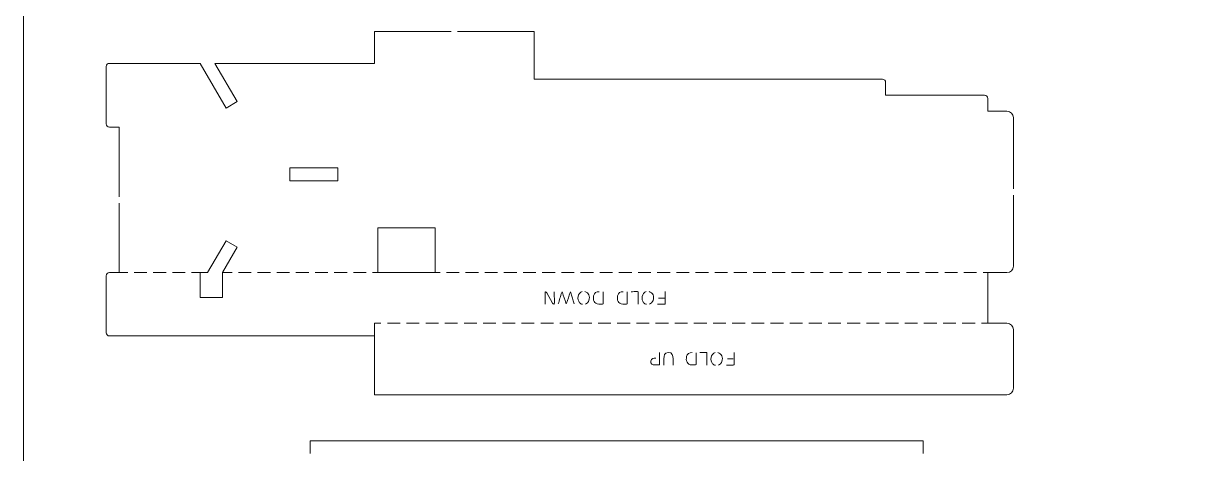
# Model space of a CAD drawing. Header units: centimetres. Extents: x -22.9 to 22.9, y -22.9 to 22.9.
# Drawn here: x -22.86 to -4.56, y -9.45 to -2.71 of the extents above; entities that cross this region are included whole.
import ezdxf

# ---------------------------------------------------------------- set-up
doc = ezdxf.new("R2010")
doc.units = ezdxf.units.CM
doc.header["$MEASUREMENT"] = 0
doc.layers.add('cut', color=7, linetype='Continuous')

msp = doc.modelspace()

# ---------------------------------------------------------------- linework, layer by layer
at = {"layer": 'cut', "color": 1, "lineweight": 0}
for points, knots in [([(-22.86, -22.86), (-22.86, -22.86), (22.86, -22.86), (22.86, -22.86), (22.86, -22.86), (22.86, -22.86), (22.86, 22.86), (22.86, 22.86), (22.86, 22.86), (22.86, 22.86), (-22.86, 22.86), (-22.86, 22.86), (-22.86, 22.86), (-22.86, 22.86), (-22.86, -22.86), (-22.86, -22.86)], [0, 0, 0, 0, 0.2, 0.2, 0.2, 0.2, 0.4, 0.4, 0.4, 0.4, 0.6, 0.6, 0.6, 0.6, 1, 1, 1, 1]), ([(-17.31169, -6.61744), (-17.31169, -6.61744), (-16.41169, -6.61744), (-16.41169, -6.61744), (-16.41169, -6.61744), (-16.41169, -6.61744), (-16.41169, -5.91744), (-16.41169, -5.91744), (-16.41169, -5.91744), (-16.41169, -5.91744), (-17.31169, -5.91744), (-17.31169, -5.91744), (-17.31169, -5.91744), (-17.31169, -5.91744), (-17.31169, -6.61744), (-17.31169, -6.61744)], [0, 0, 0, 0, 0.2, 0.2, 0.2, 0.2, 0.4, 0.4, 0.4, 0.4, 0.6, 0.6, 0.6, 0.6, 1, 1, 1, 1]), ([(-14.54916, -6.91681), (-14.54916, -6.91681), (-14.54771, -7.09323), (-14.54771, -7.09323), (-14.54771, -7.09323), (-14.54753, -7.1144), (-14.56401, -7.11377), (-14.57491, -7.09429), (-14.57491, -7.09429), (-14.57491, -7.09429), (-14.66603, -6.93184), (-14.66603, -6.93184), (-14.66603, -6.93184), (-14.67693, -6.9124), (-14.69344, -6.91177), (-14.69327, -6.9329), (-14.69327, -6.9329), (-14.69327, -6.9329), (-14.69182, -7.10936), (-14.69182, -7.10936)], [0, 0, 0, 0, 0.16666667, 0.16666667, 0.16666667, 0.16666667, 0.33333333, 0.33333333, 0.33333333, 0.33333333, 0.5, 0.5, 0.5, 0.5, 0.66666667, 0.66666667, 0.66666667, 0.66666667, 1, 1, 1, 1]), ([(-14.23977, -7.10593), (-14.2566, -7.0466), (-14.27343, -6.98722), (-14.29025, -6.92789), (-14.29025, -6.92789), (-14.29382, -6.91533), (-14.29643, -6.91829), (-14.29971, -6.92842), (-14.29971, -6.92842), (-14.31809, -6.98454), (-14.33647, -7.04071), (-14.35481, -7.09683), (-14.35481, -7.09683), (-14.35901, -7.1096), (-14.36204, -7.1077), (-14.36585, -7.0963), (-14.36585, -7.0963), (-14.38462, -7.04018), (-14.40339, -6.98401), (-14.42219, -6.92789), (-14.42219, -6.92789), (-14.42569, -6.91745), (-14.42833, -6.91399), (-14.43232, -6.92736), (-14.43232, -6.92736), (-14.45031, -6.9874), (-14.4683, -7.04748), (-14.48626, -7.10752)], [0, 0, 0, 0, 0.125, 0.125, 0.125, 0.125, 0.25, 0.25, 0.25, 0.25, 0.375, 0.375, 0.375, 0.375, 0.5, 0.5, 0.5, 0.5, 0.625, 0.625, 0.625, 0.625, 0.75, 0.75, 0.75, 0.75, 1, 1, 1, 1]), ([(-14.10819, -7.11306), (-14.1254, -7.10936), (-14.14085, -7.10202), (-14.15249, -7.08847), (-14.15249, -7.08847), (-14.19811, -7.03545), (-14.18248, -6.93579), (-14.11157, -6.91307)], [0, 0, 0, 0, 0.33333333, 0.33333333, 0.33333333, 0.33333333, 1, 1, 1, 1]), ([(-14.06878, -6.91307), (-14.0414, -6.91991), (-14.01699, -6.93978), (-14.00602, -6.96602), (-14.00602, -6.96602), (-13.98496, -7.01651), (-14.00708, -7.09373), (-14.06236, -7.11144)], [0, 0, 0, 0, 0.33333333, 0.33333333, 0.33333333, 0.33333333, 1, 1, 1, 1]), ([(-13.84515, -6.91618), (-13.892, -6.91618), (-13.92164, -6.93237), (-13.9324, -6.97925), (-13.9324, -6.97925), (-13.94693, -7.04282), (-13.92573, -7.10876), (-13.85355, -7.10943), (-13.85355, -7.10943), (-13.83411, -7.1096), (-13.81467, -7.10981), (-13.79524, -7.10999), (-13.79524, -7.10999), (-13.78222, -7.1101), (-13.78423, -7.10332), (-13.78423, -7.0926), (-13.78423, -7.0926), (-13.78423, -7.0352), (-13.78423, -6.97784), (-13.78423, -6.92044)], [0, 0, 0, 0, 0.16666667, 0.16666667, 0.16666667, 0.16666667, 0.33333333, 0.33333333, 0.33333333, 0.33333333, 0.5, 0.5, 0.5, 0.5, 0.66666667, 0.66666667, 0.66666667, 0.66666667, 1, 1, 1, 1]), ([(-13.46938, -6.91618), (-13.51619, -6.91618), (-13.54586, -6.93237), (-13.55658, -6.97925), (-13.55658, -6.97925), (-13.57115, -7.04282), (-13.54991, -7.10876), (-13.47774, -7.10943), (-13.47774, -7.10943), (-13.4583, -7.1096), (-13.43886, -7.10981), (-13.41942, -7.10999), (-13.41942, -7.10999), (-13.4064, -7.1101), (-13.40842, -7.10332), (-13.40842, -7.0926), (-13.40842, -7.0926), (-13.40842, -7.0352), (-13.40842, -6.97784), (-13.40842, -6.92044)], [0, 0, 0, 0, 0.16666667, 0.16666667, 0.16666667, 0.16666667, 0.33333333, 0.33333333, 0.33333333, 0.33333333, 0.5, 0.5, 0.5, 0.5, 0.66666667, 0.66666667, 0.66666667, 0.66666667, 1, 1, 1, 1]), ([(-13.237, -7.1114), (-13.237, -7.05083), (-13.237, -6.99022), (-13.237, -6.92962), (-13.237, -6.92962), (-13.237, -6.92069), (-13.23619, -6.91466), (-13.24653, -6.91476), (-13.24653, -6.91476), (-13.27986, -6.91508), (-13.31324, -6.9154), (-13.34661, -6.91572)], [0, 0, 0, 0, 0.25, 0.25, 0.25, 0.25, 0.5, 0.5, 0.5, 0.5, 1, 1, 1, 1]), ([(-13.10517, -7.11306), (-13.12238, -7.10936), (-13.13783, -7.10202), (-13.14948, -7.08847), (-13.14948, -7.08847), (-13.19509, -7.03545), (-13.17946, -6.93579), (-13.10852, -6.91307)], [0, 0, 0, 0, 0.33333333, 0.33333333, 0.33333333, 0.33333333, 1, 1, 1, 1]), ([(-13.06576, -6.91307), (-13.03839, -6.91991), (-13.01397, -6.93978), (-13.003, -6.96602), (-13.003, -6.96602), (-12.98194, -7.01651), (-13.00403, -7.09373), (-13.05934, -7.11144)], [0, 0, 0, 0, 0.33333333, 0.33333333, 0.33333333, 0.33333333, 1, 1, 1, 1]), ([(-12.81367, -6.91522), (-12.81363, -6.97809), (-12.81356, -7.04092), (-12.81349, -7.10375), (-12.81349, -7.10375), (-12.81349, -7.11144), (-12.81864, -7.11094), (-12.82492, -7.11094), (-12.82492, -7.11094), (-12.86108, -7.11094), (-12.89728, -7.11094), (-12.93347, -7.11094)], [0, 0, 0, 0, 0.25, 0.25, 0.25, 0.25, 0.5, 0.5, 0.5, 0.5, 1, 1, 1, 1]), ([(-12.90229, -7.86913), (-12.90229, -7.92865), (-12.90229, -7.9882), (-12.90229, -8.04771), (-12.90229, -8.04771), (-12.90229, -8.06059), (-12.9019, -8.06249), (-12.91513, -8.06267), (-12.91513, -8.06267), (-12.93562, -8.06299), (-12.95608, -8.0633), (-12.97658, -8.06362), (-12.97658, -8.06362), (-12.99323, -8.06387), (-13.01009, -8.06172), (-13.02145, -8.05215), (-13.02145, -8.05215), (-13.04989, -8.02827), (-13.0429, -7.97137), (-13.00494, -7.96079), (-13.00494, -7.96079), (-12.99094, -7.95687), (-12.97549, -7.95842), (-12.96109, -7.95842)], [0, 0, 0, 0, 0.14285714, 0.14285714, 0.14285714, 0.14285714, 0.28571429, 0.28571429, 0.28571429, 0.28571429, 0.42857143, 0.42857143, 0.42857143, 0.42857143, 0.57142857, 0.57142857, 0.57142857, 0.57142857, 0.71428571, 0.71428571, 0.71428571, 0.71428571, 1, 1, 1, 1]), ([(-12.689, -8.06436), (-12.689, -8.03173), (-12.689, -7.99913), (-12.689, -7.9665), (-12.689, -7.9665), (-12.689, -7.91376), (-12.6994, -7.86695), (-12.76438, -7.8692), (-12.76438, -7.8692), (-12.82457, -7.87129), (-12.83229, -7.91683), (-12.83229, -7.96491), (-12.83229, -7.96491), (-12.83229, -7.99843), (-12.83229, -8.03194), (-12.83229, -8.06542)], [0, 0, 0, 0, 0.2, 0.2, 0.2, 0.2, 0.4, 0.4, 0.4, 0.4, 0.6, 0.6, 0.6, 0.6, 1, 1, 1, 1]), ([(-12.3903, -7.86913), (-12.43711, -7.86913), (-12.46678, -7.88533), (-12.47751, -7.93221), (-12.47751, -7.93221), (-12.49208, -7.99578), (-12.47084, -8.06172), (-12.39869, -8.06239), (-12.39869, -8.06239), (-12.37922, -8.06256), (-12.35982, -8.06277), (-12.34035, -8.06295), (-12.34035, -8.06295), (-12.32733, -8.06306), (-12.32934, -8.05628), (-12.32934, -8.04556), (-12.32934, -8.04556), (-12.32934, -7.98816), (-12.32934, -7.9308), (-12.32934, -7.8734)], [0, 0, 0, 0, 0.16666667, 0.16666667, 0.16666667, 0.16666667, 0.33333333, 0.33333333, 0.33333333, 0.33333333, 0.5, 0.5, 0.5, 0.5, 0.66666667, 0.66666667, 0.66666667, 0.66666667, 1, 1, 1, 1]), ([(-12.15792, -8.06577), (-12.15792, -8.00517), (-12.15792, -7.94459), (-12.15792, -7.88399), (-12.15792, -7.88399), (-12.15792, -7.87506), (-12.15715, -7.86903), (-12.16748, -7.86913), (-12.16748, -7.86913), (-12.20082, -7.86945), (-12.23419, -7.86977), (-12.26753, -7.87009)], [0, 0, 0, 0, 0.25, 0.25, 0.25, 0.25, 0.5, 0.5, 0.5, 0.5, 1, 1, 1, 1]), ([(-12.02613, -8.06909), (-12.04334, -8.06538), (-12.05876, -8.05808), (-12.07043, -8.0445), (-12.07043, -8.0445), (-12.11605, -7.99148), (-12.10042, -7.89185), (-12.02948, -7.86913)], [0, 0, 0, 0, 0.33333333, 0.33333333, 0.33333333, 0.33333333, 1, 1, 1, 1]), ([(-11.98672, -7.86913), (-11.95935, -7.87594), (-11.93493, -7.8958), (-11.92396, -7.92205), (-11.92396, -7.92205), (-11.90287, -7.97253), (-11.92502, -8.04976), (-11.9803, -8.06747)], [0, 0, 0, 0, 0.33333333, 0.33333333, 0.33333333, 0.33333333, 1, 1, 1, 1]), ([(-11.73466, -7.86913), (-11.73459, -7.93196), (-11.73452, -7.99479), (-11.73445, -8.05762), (-11.73445, -8.05762), (-11.73445, -8.06531), (-11.7396, -8.06482), (-11.74588, -8.06482), (-11.74588, -8.06482), (-11.78204, -8.06482), (-11.81823, -8.06482), (-11.85439, -8.06482)], [0, 0, 0, 0, 0.25, 0.25, 0.25, 0.25, 0.5, 0.5, 0.5, 0.5, 1, 1, 1, 1])]:
    msp.add_open_spline(points, degree=3, knots=knots, dxfattribs=at)
for points in [[(-17.36164, -2.83817), (-17.36164, -2.83817), (-16.16167, -2.83817), (-16.16167, -2.83817)], [(-17.36164, -3.33816), (-17.36164, -3.33816), (-17.36164, -2.83817), (-17.36164, -2.83817)], [(-16.06166, -2.83817), (-16.06166, -2.83817), (-14.86165, -2.83817), (-14.86165, -2.83817)], [(-14.86165, -2.83817), (-14.86165, -2.83817), (-14.86165, -3.58814), (-14.86165, -3.58814)], [(-21.51166, -3.33816), (-21.53928, -3.33816), (-21.56166, -3.36053), (-21.56166, -3.38815)], [(-21.56166, -3.38815), (-21.56166, -3.38815), (-21.56166, -4.28816), (-21.56166, -4.28816)], [(-20.0915, -3.33816), (-20.0915, -3.33816), (-21.51166, -3.33816), (-21.51166, -3.33816)], [(-20.0915, -3.33816), (-20.0915, -3.33816), (-19.68734, -4.03814), (-19.68734, -4.03814)], [(-19.86055, -3.33816), (-19.86055, -3.33816), (-19.51414, -3.93813), (-19.51414, -3.93813)], [(-17.36164, -3.33816), (-17.36164, -3.33816), (-19.86055, -3.33816), (-19.86055, -3.33816)], [(-14.86165, -3.58814), (-14.86165, -3.58814), (-9.41165, -3.58814), (-9.41165, -3.58814)], [(-9.36167, -3.63816), (-9.36167, -3.61054), (-9.38407, -3.58814), (-9.41165, -3.58814)], [(-9.36167, -3.63816), (-9.36167, -3.63816), (-9.36167, -3.83815), (-9.36167, -3.83815)], [(-7.81167, -3.83815), (-7.81167, -3.83815), (-9.36167, -3.83815), (-9.36167, -3.83815)], [(-7.76168, -3.88814), (-7.76168, -3.86052), (-7.78404, -3.83815), (-7.81167, -3.83815)], [(-19.68734, -4.03814), (-19.68734, -4.03814), (-19.51414, -3.93813), (-19.51414, -3.93813)], [(-7.76168, -4.08813), (-7.76168, -4.08813), (-7.76168, -3.88814), (-7.76168, -3.88814)], [(-7.46168, -4.08813), (-7.46168, -4.08813), (-7.76168, -4.08813), (-7.76168, -4.08813)], [(-7.36166, -4.18814), (-7.36166, -4.1329), (-7.40643, -4.08813), (-7.46168, -4.08813)], [(-7.36166, -5.30282), (-7.36166, -5.30282), (-7.36166, -4.18814), (-7.36166, -4.18814)], [(-21.56166, -4.28816), (-21.56166, -4.31574), (-21.53928, -4.33815), (-21.51166, -4.33815)], [(-21.36166, -4.33815), (-21.36166, -4.33815), (-21.51166, -4.33815), (-21.51166, -4.33815)], [(-21.36166, -5.42781), (-21.36166, -5.42781), (-21.36166, -4.33815), (-21.36166, -4.33815)], [(-18.68668, -4.97777), (-18.68668, -4.97777), (-18.68668, -5.17779), (-18.68668, -5.17779)], [(-17.93667, -4.97777), (-17.93667, -4.97777), (-18.68668, -4.97777), (-18.68668, -4.97777)], [(-17.93667, -5.17779), (-17.93667, -5.17779), (-17.93667, -4.97777), (-17.93667, -4.97777)], [(-18.68668, -5.17779), (-18.68668, -5.17779), (-17.93667, -5.17779), (-17.93667, -5.17779)], [(-7.36166, -6.51743), (-7.36166, -6.51743), (-7.36166, -5.40276), (-7.36166, -5.40276)], [(-21.36166, -6.61741), (-21.36166, -6.61741), (-21.36166, -5.52778), (-21.36166, -5.52778)], [(-19.97602, -6.61741), (-19.97602, -6.61741), (-19.68734, -6.11742), (-19.68734, -6.11742)], [(-19.74508, -6.61741), (-19.74508, -6.61741), (-19.51414, -6.21743), (-19.51414, -6.21743)], [(-19.51414, -6.21743), (-19.51414, -6.21743), (-19.68734, -6.11742), (-19.68734, -6.11742)], [(-7.36166, -6.51743), (-7.36166, -6.57268), (-7.40643, -6.61744), (-7.46168, -6.61744)], [(-21.51166, -6.61741), (-21.53928, -6.61741), (-21.56166, -6.63981), (-21.56166, -6.66743)], [(-21.56166, -6.66743), (-21.56166, -6.66743), (-21.56166, -7.55876), (-21.56166, -7.55876)], [(-21.36166, -6.61741), (-21.36166, -6.61741), (-21.51166, -6.61741), (-21.51166, -6.61741)], [(-21.36166, -6.61741), (-21.36166, -6.61741), (-21.51166, -6.61741), (-21.51166, -6.61741)], [(-21.36166, -6.61741), (-21.36166, -6.61741), (-21.51166, -6.61741), (-21.51166, -6.61741)], [(-21.36166, -6.61741), (-21.36166, -6.61741), (-21.22657, -6.61741), (-21.22657, -6.61741)], [(-21.12657, -6.61741), (-21.12657, -6.61741), (-20.92657, -6.61741), (-20.92657, -6.61741)], [(-20.82657, -6.61741), (-20.82657, -6.61741), (-20.62657, -6.61741), (-20.62657, -6.61741)], [(-20.52657, -6.61741), (-20.52657, -6.61741), (-20.32657, -6.61741), (-20.32657, -6.61741)], [(-20.22657, -6.61741), (-20.22657, -6.61741), (-20.0915, -6.61741), (-20.0915, -6.61741)], [(-19.97602, -6.61741), (-19.97602, -6.61741), (-20.0915, -6.61741), (-20.0915, -6.61741)], [(-20.0915, -6.61741), (-20.0915, -6.61741), (-20.0915, -7.00874), (-20.0915, -7.00874)], [(-19.74508, -6.61741), (-19.74508, -6.61741), (-19.59338, -6.61741), (-19.59338, -6.61741)], [(-19.74508, -7.00874), (-19.74508, -7.00874), (-19.74508, -6.61741), (-19.74508, -6.61741)], [(-19.49337, -6.61741), (-19.49337, -6.61741), (-19.29338, -6.61741), (-19.29338, -6.61741)], [(-19.19337, -6.61741), (-19.19337, -6.61741), (-18.99338, -6.61741), (-18.99338, -6.61741)], [(-18.89337, -6.61741), (-18.89337, -6.61741), (-18.69338, -6.61741), (-18.69338, -6.61741)], [(-18.59337, -6.61741), (-18.59337, -6.61741), (-18.39338, -6.61741), (-18.39338, -6.61741)], [(-18.29336, -6.61741), (-18.29336, -6.61741), (-18.09337, -6.61741), (-18.09337, -6.61741)], [(-17.99336, -6.61741), (-17.99336, -6.61741), (-17.79337, -6.61741), (-17.79337, -6.61741)], [(-17.6934, -6.61741), (-17.6934, -6.61741), (-17.49337, -6.61741), (-17.49337, -6.61741)], [(-17.39336, -6.61741), (-17.39336, -6.61741), (-17.31169, -6.61744), (-17.31169, -6.61744)], [(-16.41168, -6.61741), (-16.41168, -6.61741), (-16.33668, -6.61741), (-16.33668, -6.61741)], [(-16.23667, -6.61741), (-16.23667, -6.61741), (-16.03668, -6.61741), (-16.03668, -6.61741)], [(-15.93667, -6.61741), (-15.93667, -6.61741), (-15.73668, -6.61741), (-15.73668, -6.61741)], [(-15.63667, -6.61741), (-15.63667, -6.61741), (-15.43668, -6.61741), (-15.43668, -6.61741)], [(-15.33666, -6.61741), (-15.33666, -6.61741), (-15.13667, -6.61741), (-15.13667, -6.61741)], [(-15.03666, -6.61741), (-15.03666, -6.61741), (-14.83667, -6.61741), (-14.83667, -6.61741)], [(-14.73666, -6.61741), (-14.73666, -6.61741), (-14.53667, -6.61741), (-14.53667, -6.61741)], [(-14.43669, -6.61741), (-14.43669, -6.61741), (-14.23667, -6.61741), (-14.23667, -6.61741)], [(-14.13669, -6.61741), (-14.13669, -6.61741), (-13.93666, -6.61741), (-13.93666, -6.61741)], [(-13.83669, -6.61741), (-13.83669, -6.61741), (-13.63666, -6.61741), (-13.63666, -6.61741)], [(-13.53669, -6.61741), (-13.53669, -6.61741), (-13.33666, -6.61741), (-13.33666, -6.61741)], [(-13.23665, -6.61741), (-13.23665, -6.61741), (-13.03666, -6.61741), (-13.03666, -6.61741)], [(-12.93668, -6.61741), (-12.93668, -6.61741), (-12.73666, -6.61741), (-12.73666, -6.61741)], [(-12.63668, -6.61741), (-12.63668, -6.61741), (-12.43669, -6.61741), (-12.43669, -6.61741)], [(-12.33668, -6.61741), (-12.33668, -6.61741), (-12.13669, -6.61741), (-12.13669, -6.61741)], [(-12.03667, -6.61741), (-12.03667, -6.61741), (-11.83668, -6.61741), (-11.83668, -6.61741)], [(-11.73667, -6.61741), (-11.73667, -6.61741), (-11.53668, -6.61741), (-11.53668, -6.61741)], [(-11.43667, -6.61741), (-11.43667, -6.61741), (-11.23668, -6.61741), (-11.23668, -6.61741)], [(-11.13667, -6.61741), (-11.13667, -6.61741), (-10.93668, -6.61741), (-10.93668, -6.61741)], [(-10.83667, -6.61741), (-10.83667, -6.61741), (-10.63668, -6.61741), (-10.63668, -6.61741)], [(-10.53666, -6.61741), (-10.53666, -6.61741), (-10.33667, -6.61741), (-10.33667, -6.61741)], [(-10.23666, -6.61741), (-10.23666, -6.61741), (-10.03667, -6.61741), (-10.03667, -6.61741)], [(-9.93669, -6.61741), (-9.93669, -6.61741), (-9.73667, -6.61741), (-9.73667, -6.61741)], [(-9.63666, -6.61741), (-9.63666, -6.61741), (-9.43667, -6.61741), (-9.43667, -6.61741)], [(-9.33665, -6.61741), (-9.33665, -6.61741), (-9.13666, -6.61741), (-9.13666, -6.61741)], [(-9.03665, -6.61741), (-9.03665, -6.61741), (-8.83666, -6.61741), (-8.83666, -6.61741)], [(-8.73668, -6.61741), (-8.73668, -6.61741), (-8.53666, -6.61741), (-8.53666, -6.61741)], [(-8.43668, -6.61741), (-8.43668, -6.61741), (-8.23666, -6.61741), (-8.23666, -6.61741)], [(-8.13668, -6.61741), (-8.13668, -6.61741), (-7.93669, -6.61741), (-7.93669, -6.61741)], [(-7.83668, -6.61741), (-7.83668, -6.61741), (-7.76168, -6.61741), (-7.76168, -6.61741)], [(-7.76168, -6.61741), (-7.76168, -6.61741), (-7.76168, -7.40876), (-7.76168, -7.40876)], [(-7.46168, -6.61744), (-7.46168, -6.61744), (-7.76168, -6.61741), (-7.76168, -6.61741)], [(-19.74508, -7.00874), (-19.74508, -7.00874), (-20.0915, -7.00874), (-20.0915, -7.00874)], [(-12.91795, -7.01524), (-12.88694, -7.0152), (-12.85593, -7.0152), (-12.82492, -7.01524)], [(-17.36164, -7.40876), (-17.36164, -7.40876), (-17.26167, -7.40876), (-17.26167, -7.40876)], [(-17.36164, -7.40876), (-17.36164, -7.40876), (-17.36164, -8.52946), (-17.36164, -8.52946)], [(-17.16165, -7.40876), (-17.16165, -7.40876), (-16.96166, -7.40876), (-16.96166, -7.40876)], [(-16.86165, -7.40876), (-16.86165, -7.40876), (-16.66166, -7.40876), (-16.66166, -7.40876)], [(-16.56165, -7.40876), (-16.56165, -7.40876), (-16.36166, -7.40876), (-16.36166, -7.40876)], [(-16.26168, -7.40876), (-16.26168, -7.40876), (-16.06166, -7.40876), (-16.06166, -7.40876)], [(-15.96168, -7.40876), (-15.96168, -7.40876), (-15.76165, -7.40876), (-15.76165, -7.40876)], [(-15.66168, -7.40876), (-15.66168, -7.40876), (-15.46165, -7.40876), (-15.46165, -7.40876)], [(-15.36164, -7.40876), (-15.36164, -7.40876), (-15.16165, -7.40876), (-15.16165, -7.40876)], [(-15.06167, -7.40876), (-15.06167, -7.40876), (-14.86165, -7.40876), (-14.86165, -7.40876)], [(-14.76167, -7.40876), (-14.76167, -7.40876), (-14.56165, -7.40876), (-14.56165, -7.40876)], [(-14.46167, -7.40876), (-14.46167, -7.40876), (-14.26168, -7.40876), (-14.26168, -7.40876)], [(-14.16167, -7.40876), (-14.16167, -7.40876), (-13.96168, -7.40876), (-13.96168, -7.40876)], [(-13.86166, -7.40876), (-13.86166, -7.40876), (-13.66167, -7.40876), (-13.66167, -7.40876)], [(-13.56166, -7.40876), (-13.56166, -7.40876), (-13.36167, -7.40876), (-13.36167, -7.40876)], [(-13.26166, -7.40876), (-13.26166, -7.40876), (-13.06167, -7.40876), (-13.06167, -7.40876)], [(-12.96166, -7.40876), (-12.96166, -7.40876), (-12.76167, -7.40876), (-12.76167, -7.40876)], [(-12.66166, -7.40876), (-12.66166, -7.40876), (-12.46167, -7.40876), (-12.46167, -7.40876)], [(-12.36165, -7.40876), (-12.36165, -7.40876), (-12.16166, -7.40876), (-12.16166, -7.40876)], [(-12.06165, -7.40876), (-12.06165, -7.40876), (-11.86166, -7.40876), (-11.86166, -7.40876)], [(-11.76168, -7.40876), (-11.76168, -7.40876), (-11.56166, -7.40876), (-11.56166, -7.40876)], [(-11.46165, -7.40876), (-11.46165, -7.40876), (-11.26166, -7.40876), (-11.26166, -7.40876)], [(-11.16164, -7.40876), (-11.16164, -7.40876), (-10.96165, -7.40876), (-10.96165, -7.40876)], [(-10.86164, -7.40876), (-10.86164, -7.40876), (-10.66165, -7.40876), (-10.66165, -7.40876)], [(-10.56167, -7.40876), (-10.56167, -7.40876), (-10.36165, -7.40876), (-10.36165, -7.40876)], [(-10.26167, -7.40876), (-10.26167, -7.40876), (-10.06165, -7.40876), (-10.06165, -7.40876)], [(-9.96167, -7.40876), (-9.96167, -7.40876), (-9.76168, -7.40876), (-9.76168, -7.40876)], [(-9.66167, -7.40876), (-9.66167, -7.40876), (-9.46168, -7.40876), (-9.46168, -7.40876)], [(-9.36167, -7.40876), (-9.36167, -7.40876), (-9.16164, -7.40876), (-9.16164, -7.40876)], [(-9.06166, -7.40876), (-9.06166, -7.40876), (-8.86164, -7.40876), (-8.86164, -7.40876)], [(-8.76166, -7.40876), (-8.76166, -7.40876), (-8.56167, -7.40876), (-8.56167, -7.40876)], [(-8.46166, -7.40876), (-8.46166, -7.40876), (-8.26167, -7.40876), (-8.26167, -7.40876)], [(-8.16166, -7.40876), (-8.16166, -7.40876), (-7.96167, -7.40876), (-7.96167, -7.40876)], [(-7.86165, -7.40876), (-7.86165, -7.40876), (-7.76168, -7.40876), (-7.76168, -7.40876)], [(-7.46168, -7.40872), (-7.46168, -7.40872), (-7.76168, -7.40876), (-7.76168, -7.40876)], [(-7.36166, -7.50874), (-7.36166, -7.45349), (-7.40643, -7.40872), (-7.46168, -7.40872)], [(-21.56166, -7.55876), (-21.56166, -7.58635), (-21.53928, -7.60875), (-21.51166, -7.60875)], [(-21.51166, -7.60875), (-21.51166, -7.60875), (-17.36164, -7.60875), (-17.36164, -7.60875)], [(-7.36166, -7.50874), (-7.36166, -7.50874), (-7.36166, -8.42949), (-7.36166, -8.42949)], [(-11.83891, -7.96911), (-11.8079, -7.96911), (-11.77689, -7.96911), (-11.74588, -7.96911)], [(-17.36164, -8.52946), (-17.36164, -8.52946), (-7.46168, -8.5295), (-7.46168, -8.5295)], [(-7.36166, -8.42949), (-7.36166, -8.48473), (-7.40643, -8.5295), (-7.46168, -8.5295)], [(-18.37048, -9.45289), (-18.37048, -9.45289), (-18.37048, -9.25192), (-18.37048, -9.25192)], [(-18.37048, -9.25192), (-18.37048, -9.25192), (-8.77249, -9.25192), (-8.77249, -9.25192)], [(-8.77249, -9.4524), (-8.77249, -9.4524), (-8.77249, -9.25192), (-8.77249, -9.25192)]]:
    msp.add_open_spline(points, degree=3, dxfattribs=at)

doc.saveas('drawing.dxf')
